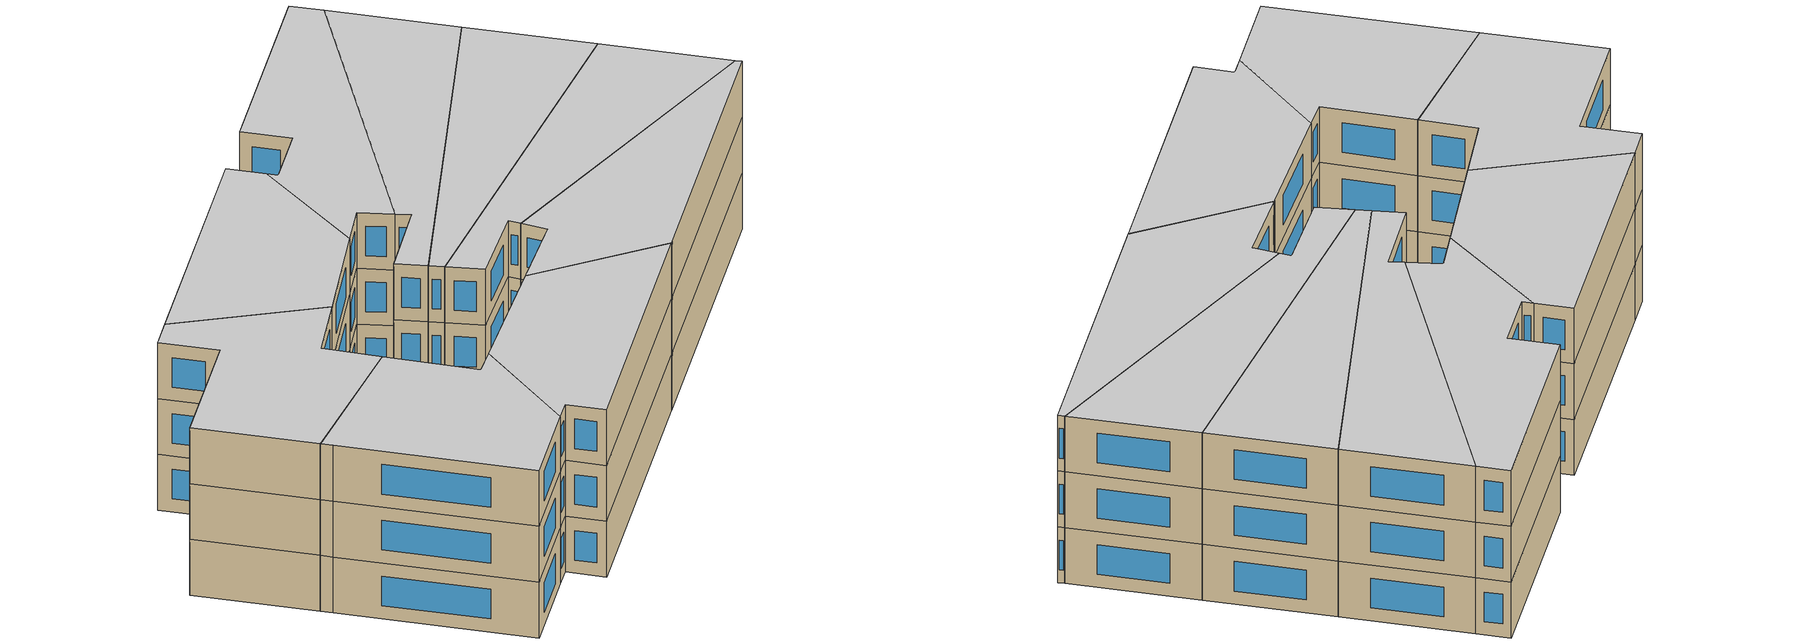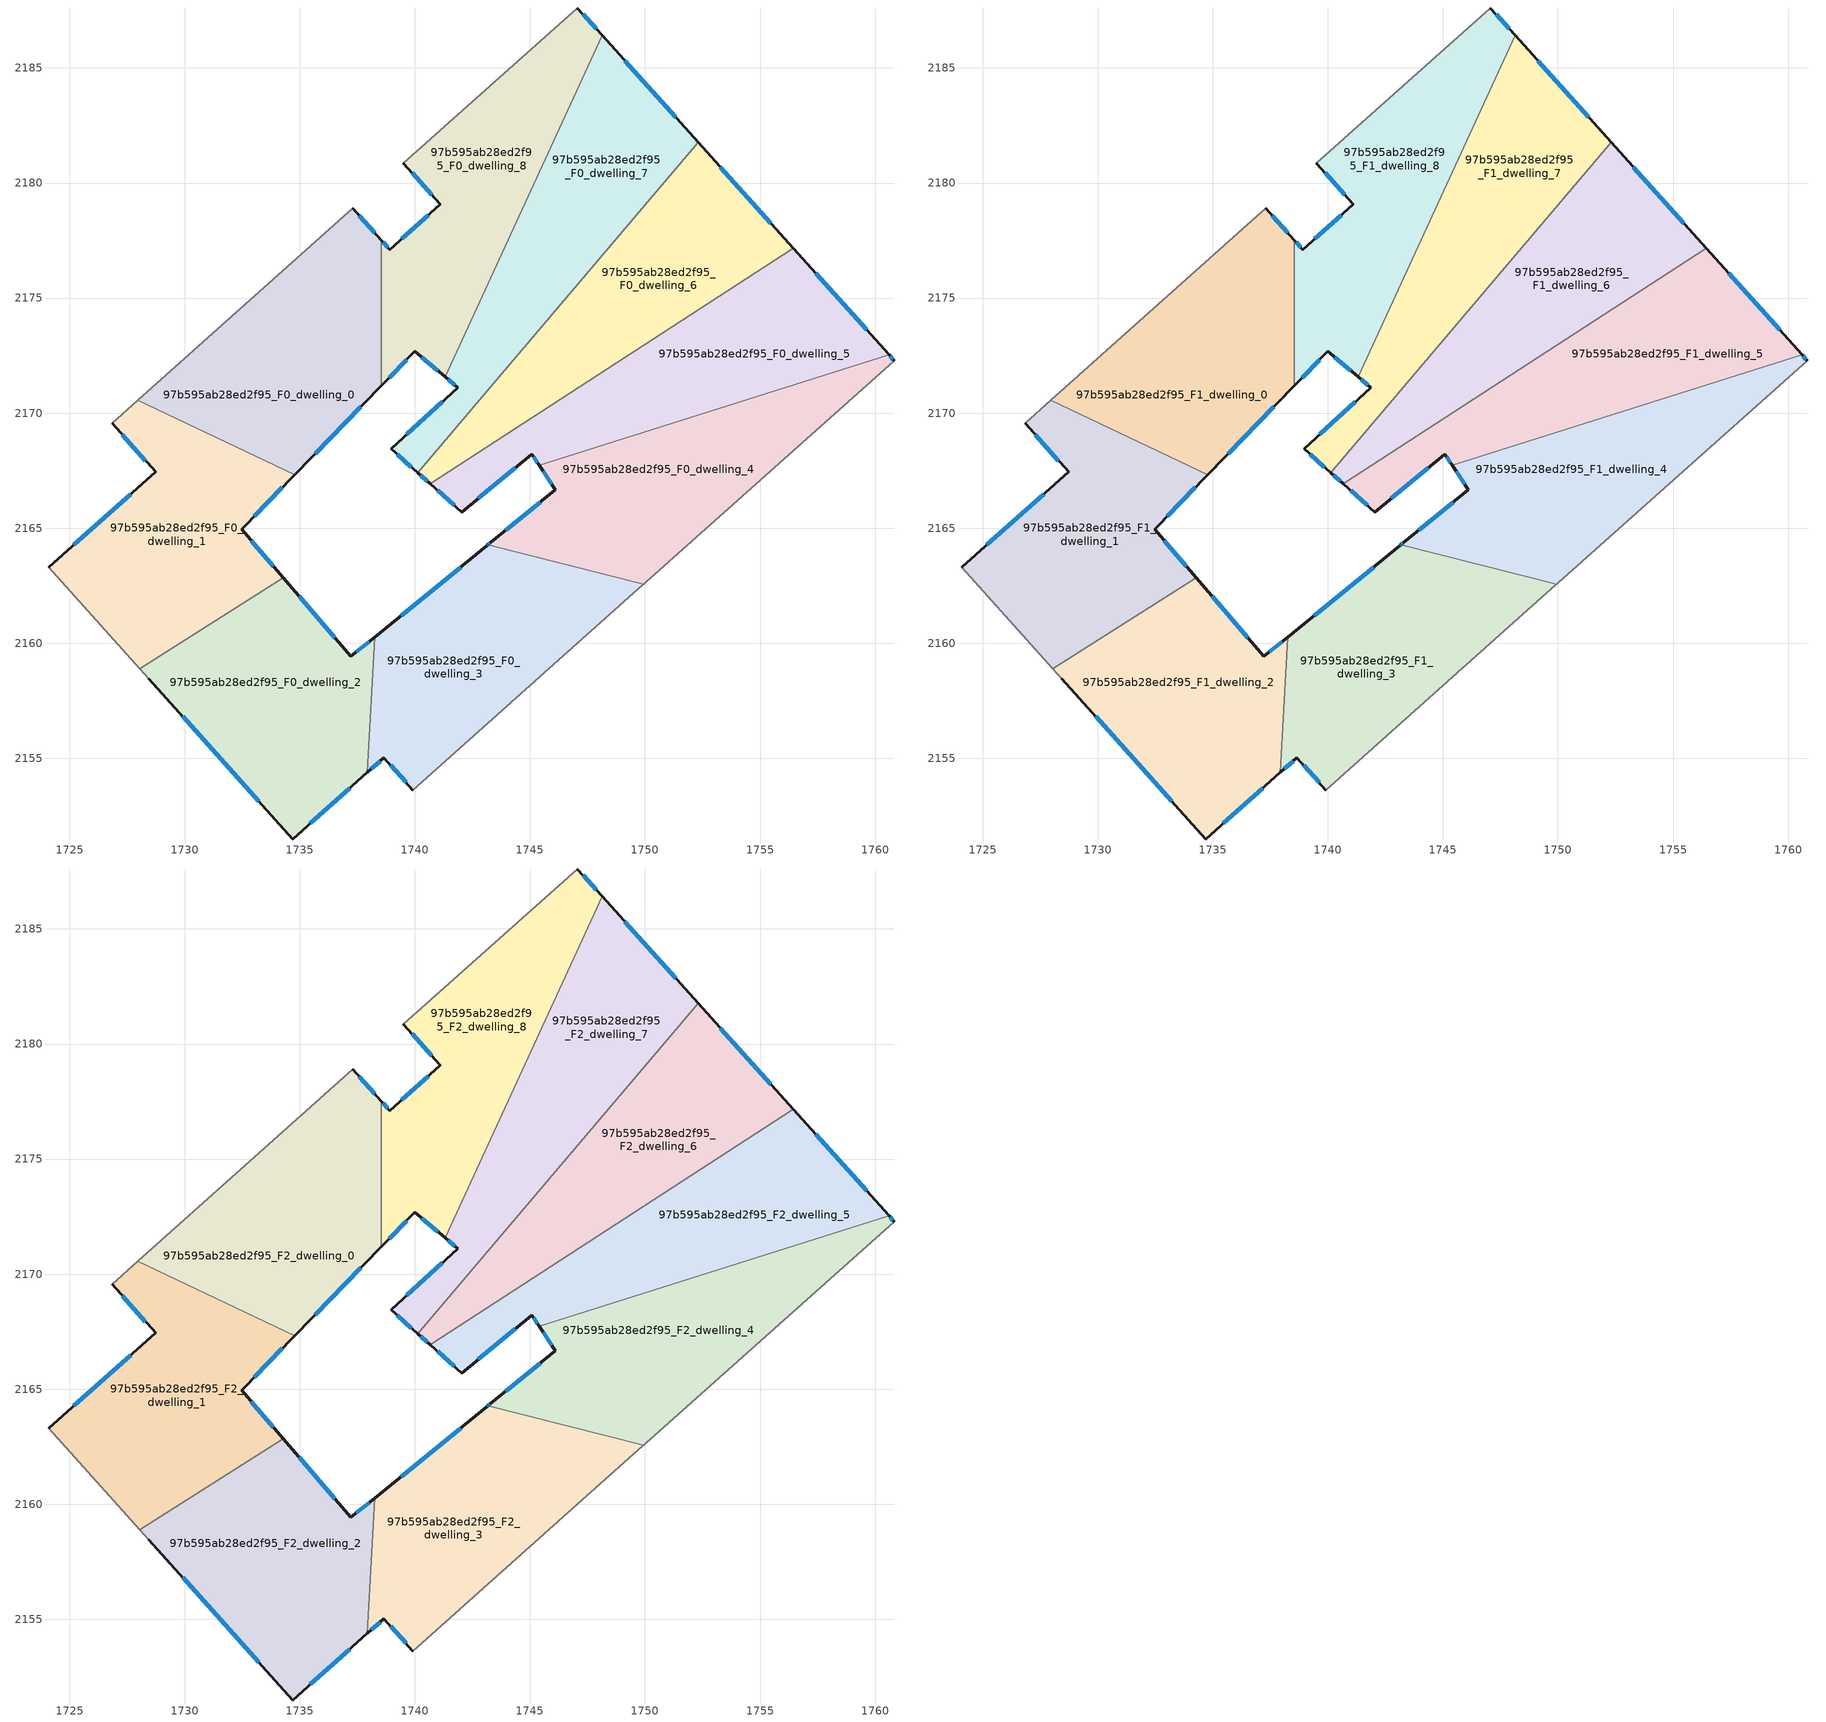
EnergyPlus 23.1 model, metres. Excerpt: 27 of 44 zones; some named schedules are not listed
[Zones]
97b595ab28ed2f95_F0_dwelling_0
 floor ground (EU_floor_Construction): 1737.3,2178.9 1738.54,2177.52 1738.54,2171.19 1734.79,2167.33 1727.97,2170.56 z0
 wall outside (EU_wall_Construction): 1734.79,2167.33 1738.54,2171.19 / 1738.54,2177.52 1737.3,2178.9 z0:3
 wall to 97b595ab28ed2f95_F0_dwelling_8 (EU_wall_Construction): 1738.54,2171.19 1738.54,2177.52 z0:3
 wall to 97b595ab28ed2f95_F0_dwelling_1 (EU_wall_Construction): 1727.97,2170.56 1734.79,2167.33 z0:3
 wall adiabatic (EU_wall_Construction): 1737.3,2178.9 1727.97,2170.56 z0:3
 window (EU_Window_Construction): 1735.67,2168.24 1737.66,2170.28 / 1738.25,2177.84 1737.59,2178.57 z0.7:2.3
97b595ab28ed2f95_F0_dwelling_1
 floor ground (EU_floor_Construction): 1734.79,2167.33 1732.47,2164.95 1734.28,2162.84 1728.05,2158.88 1724.09,2163.3 1728.74,2167.44 1726.84,2169.56 1727.97,2170.56 z0
 wall outside (EU_wall_Construction): 1726.84,2169.56 1728.74,2167.44 1724.09,2163.3 / 1734.28,2162.84 1732.47,2164.95 1734.79,2167.33 z0:3
 wall adiabatic (EU_wall_Construction): 1727.97,2170.56 1726.84,2169.56 / 1724.09,2163.3 1728.05,2158.88 z0:3
 wall to 97b595ab28ed2f95_F0_dwelling_2 (EU_wall_Construction): 1728.05,2158.88 1734.28,2162.84 z0:3
 window (EU_Window_Construction): 1727.29,2169.06 1728.29,2167.94 / 1733.01,2165.51 1734.24,2166.77 / 1733.85,2163.34 1732.89,2164.45 / 1727.65,2166.47 1725.18,2164.27 z0.7:2.3
97b595ab28ed2f95_F0_dwelling_2
 floor ground (EU_floor_Construction): 1738.26,2160.27 1737.94,2154.39 1734.7,2151.49 1728.43,2158.46 1728.05,2158.88 1734.28,2162.84 1737.22,2159.43 z0
 wall outside (EU_wall_Construction): 1738.26,2160.27 1737.22,2159.43 1734.28,2162.84 / 1728.43,2158.46 1734.7,2151.49 1737.94,2154.39 z0:3
 wall adiabatic (EU_wall_Construction): 1728.05,2158.88 1728.43,2158.46 z0:3
 wall to 97b595ab28ed2f95_F0_dwelling_3 (EU_wall_Construction): 1737.94,2154.39 1738.26,2160.27 z0:3
 window (EU_Window_Construction): 1736.53,2160.23 1734.97,2162.04 / 1738.01,2160.07 1737.46,2159.62 / 1735.46,2152.17 1737.18,2153.71 / 1729.9,2156.82 1733.22,2153.13 z0.7:2.3
97b595ab28ed2f95_F0_dwelling_3
 floor ground (EU_floor_Construction): 1749.95,2162.57 1749.9,2162.53 1739.92,2153.62 1738.66,2155.03 1737.94,2154.39 1738.26,2160.27 1743.13,2164.24 1743.18,2164.28 z0
 wall outside (EU_wall_Construction): 1737.94,2154.39 1738.66,2155.03 1739.92,2153.62 / 1743.18,2164.28 1743.13,2164.24 1738.26,2160.27 z0:3
 wall to 97b595ab28ed2f95_F0_dwelling_4 (EU_wall_Construction): 1749.95,2162.57 1743.18,2164.28 z0:3
 wall adiabatic (EU_wall_Construction): 1739.92,2153.62 1749.9,2162.53 1749.95,2162.57 z0:3
 window (EU_Window_Construction): 1738.95,2154.7 1739.62,2153.95 / 1738.11,2154.54 1738.49,2154.88 / 1741.99,2163.31 1739.4,2161.2 / 1743.17,2164.27 1743.14,2164.25 z0.7:2.3
97b595ab28ed2f95_F0_dwelling_4
 floor ground (EU_floor_Construction): 1760.6,2172.54 1760.83,2172.29 1750.04,2162.65 1749.95,2162.57 1743.18,2164.28 1743.28,2164.36 1746.11,2166.67 1745.41,2167.72 z0
 wall outside (EU_wall_Construction): 1745.41,2167.72 1746.11,2166.67 1743.28,2164.36 1743.18,2164.28 / 1760.83,2172.29 1760.6,2172.54 z0:3
 wall to 97b595ab28ed2f95_F0_dwelling_5 (EU_wall_Construction): 1760.6,2172.54 1745.41,2167.72 z0:3
 wall adiabatic (EU_wall_Construction): 1749.95,2162.57 1750.04,2162.65 1760.83,2172.29 z0:3
 window (EU_Window_Construction): 1745.44,2166.13 1743.94,2164.9 / 1745.57,2167.48 1745.94,2166.92 / 1760.78,2172.34 1760.66,2172.48 / 1743.25,2164.34 1743.2,2164.3 z0.7:2.3
97b595ab28ed2f95_F0_dwelling_5
 floor ground (EU_floor_Construction): 1756.44,2177.17 1760.6,2172.54 1745.41,2167.72 1745.08,2168.22 1742.03,2165.7 1740.66,2166.93 z0
 wall outside (EU_wall_Construction): 1760.6,2172.54 1756.44,2177.17 / 1740.66,2166.93 1742.03,2165.7 1745.08,2168.22 1745.41,2167.72 z0:3
 wall to 97b595ab28ed2f95_F0_dwelling_6 (EU_wall_Construction): 1756.44,2177.17 1740.66,2166.93 z0:3
 window (EU_Window_Construction): 1759.63,2173.62 1757.42,2176.08 / 1745.16,2168.1 1745.33,2167.84 / 1742.75,2166.29 1744.36,2167.63 / 1740.98,2166.64 1741.71,2165.99 z0.7:2.3
97b595ab28ed2f95_F0_dwelling_6
 floor ground (EU_floor_Construction): 1752.31,2181.77 1756.44,2177.17 1740.66,2166.93 1740.12,2167.42 z0
 wall outside (EU_wall_Construction): 1740.12,2167.42 1740.66,2166.93 / 1756.44,2177.17 1752.31,2181.77 z0:3
 wall to 97b595ab28ed2f95_F0_dwelling_7 (EU_wall_Construction): 1752.31,2181.77 1740.12,2167.42 z0:3
 window (EU_Window_Construction): 1740.25,2167.3 1740.54,2167.04 / 1755.47,2178.25 1753.28,2180.69 z0.7:2.3
97b595ab28ed2f95_F0_dwelling_7
 floor ground (EU_floor_Construction): 1748.14,2186.41 1752.31,2181.77 1740.12,2167.42 1738.97,2168.45 1741.86,2171.11 1741.31,2171.57 z0
 wall outside (EU_wall_Construction): 1741.31,2171.57 1741.86,2171.11 1738.97,2168.45 1740.12,2167.42 / 1752.31,2181.77 1748.14,2186.41 z0:3
 wall to 97b595ab28ed2f95_F0_dwelling_8 (EU_wall_Construction): 1748.14,2186.41 1741.31,2171.57 z0:3
 window (EU_Window_Construction): 1741.44,2171.47 1741.73,2171.22 / 1751.33,2182.86 1749.12,2185.32 / 1739.24,2168.2 1739.85,2167.66 / 1741.19,2170.48 1739.65,2169.07 z0.7:2.3
97b595ab28ed2f95_F0_dwelling_8
 floor ground (EU_floor_Construction): 1747.07,2187.61 1748.14,2186.41 1741.31,2171.57 1739.99,2172.68 1738.54,2171.19 1738.54,2177.52 1738.91,2177.11 1741.11,2179.07 1739.5,2180.87 z0
 wall outside (EU_wall_Construction): 1739.5,2180.87 1741.11,2179.07 1738.91,2177.11 1738.54,2177.52 / 1748.14,2186.41 1747.07,2187.61 / 1738.54,2171.19 1739.99,2172.68 1741.31,2171.57 z0:3
 wall adiabatic (EU_wall_Construction): 1747.07,2187.61 1739.5,2180.87 z0:3
 window (EU_Window_Construction): 1739.88,2180.44 1740.73,2179.49 / 1747.89,2186.69 1747.32,2187.33 / 1740.3,2172.42 1741,2171.83 / 1738.88,2171.54 1739.65,2172.33 / 1738.82,2177.21 1738.63,2177.42 / 1740.59,2178.61 1739.43,2177.57 z0.7:2.3
97b595ab28ed2f95_F1_dwelling_0
 floor to 97b595ab28ed2f95_F0_dwelling_0 (EU_floor_Construction): 1737.3,2178.9 1738.54,2177.52 1738.54,2171.19 1734.79,2167.33 1727.97,2170.56 z3
 wall outside (EU_wall_Construction): 1734.79,2167.33 1738.54,2171.19 / 1738.54,2177.52 1737.3,2178.9 z3:6
 wall to 97b595ab28ed2f95_F1_dwelling_8 (EU_wall_Construction): 1738.54,2171.19 1738.54,2177.52 z3:6
 wall to 97b595ab28ed2f95_F1_dwelling_1 (EU_wall_Construction): 1727.97,2170.56 1734.79,2167.33 z3:6
 wall adiabatic (EU_wall_Construction): 1737.3,2178.9 1727.97,2170.56 z3:6
 window (EU_Window_Construction): 1735.67,2168.24 1737.66,2170.28 / 1738.25,2177.84 1737.59,2178.57 z3.7:5.3
97b595ab28ed2f95_F1_dwelling_1
 floor to 97b595ab28ed2f95_F0_dwelling_1 (EU_floor_Construction): 1734.79,2167.33 1732.47,2164.95 1734.28,2162.84 1728.05,2158.88 1724.09,2163.3 1728.74,2167.44 1726.84,2169.56 1727.97,2170.56 z3
 wall outside (EU_wall_Construction): 1726.84,2169.56 1728.74,2167.44 1724.09,2163.3 / 1734.28,2162.84 1732.47,2164.95 1734.79,2167.33 z3:6
 wall adiabatic (EU_wall_Construction): 1727.97,2170.56 1726.84,2169.56 / 1724.09,2163.3 1728.05,2158.88 z3:6
 wall to 97b595ab28ed2f95_F1_dwelling_2 (EU_wall_Construction): 1728.05,2158.88 1734.28,2162.84 z3:6
 window (EU_Window_Construction): 1727.29,2169.06 1728.29,2167.94 / 1733.01,2165.51 1734.24,2166.77 / 1733.85,2163.34 1732.89,2164.45 / 1727.65,2166.47 1725.18,2164.27 z3.7:5.3
97b595ab28ed2f95_F1_dwelling_2
 floor to 97b595ab28ed2f95_F0_dwelling_2 (EU_floor_Construction): 1738.26,2160.27 1737.94,2154.39 1734.7,2151.49 1728.43,2158.46 1728.05,2158.88 1734.28,2162.84 1737.22,2159.43 z3
 wall outside (EU_wall_Construction): 1738.26,2160.27 1737.22,2159.43 1734.28,2162.84 / 1728.43,2158.46 1734.7,2151.49 1737.94,2154.39 z3:6
 wall adiabatic (EU_wall_Construction): 1728.05,2158.88 1728.43,2158.46 z3:6
 wall to 97b595ab28ed2f95_F1_dwelling_3 (EU_wall_Construction): 1737.94,2154.39 1738.26,2160.27 z3:6
 window (EU_Window_Construction): 1736.53,2160.23 1734.97,2162.04 / 1738.01,2160.07 1737.46,2159.62 / 1735.46,2152.17 1737.18,2153.71 / 1729.9,2156.82 1733.22,2153.13 z3.7:5.3
97b595ab28ed2f95_F1_dwelling_3
 floor to 97b595ab28ed2f95_F0_dwelling_3 (EU_floor_Construction): 1749.95,2162.57 1749.9,2162.53 1739.92,2153.62 1738.66,2155.03 1737.94,2154.39 1738.26,2160.27 1743.13,2164.24 1743.18,2164.28 z3
 wall outside (EU_wall_Construction): 1737.94,2154.39 1738.66,2155.03 1739.92,2153.62 / 1743.18,2164.28 1743.13,2164.24 1738.26,2160.27 z3:6
 wall to 97b595ab28ed2f95_F1_dwelling_4 (EU_wall_Construction): 1749.95,2162.57 1743.18,2164.28 z3:6
 wall adiabatic (EU_wall_Construction): 1739.92,2153.62 1749.9,2162.53 1749.95,2162.57 z3:6
 window (EU_Window_Construction): 1738.95,2154.7 1739.62,2153.95 / 1738.11,2154.54 1738.49,2154.88 / 1741.99,2163.31 1739.4,2161.2 / 1743.17,2164.27 1743.14,2164.25 z3.7:5.3
97b595ab28ed2f95_F1_dwelling_4
 floor to 97b595ab28ed2f95_F0_dwelling_4 (EU_floor_Construction): 1760.6,2172.54 1760.83,2172.29 1750.04,2162.65 1749.95,2162.57 1743.18,2164.28 1743.28,2164.36 1746.11,2166.67 1745.41,2167.72 z3
 wall outside (EU_wall_Construction): 1745.41,2167.72 1746.11,2166.67 1743.28,2164.36 1743.18,2164.28 / 1760.83,2172.29 1760.6,2172.54 z3:6
 wall to 97b595ab28ed2f95_F1_dwelling_5 (EU_wall_Construction): 1760.6,2172.54 1745.41,2167.72 z3:6
 wall adiabatic (EU_wall_Construction): 1749.95,2162.57 1750.04,2162.65 1760.83,2172.29 z3:6
 window (EU_Window_Construction): 1745.44,2166.13 1743.94,2164.9 / 1745.57,2167.48 1745.94,2166.92 / 1760.78,2172.34 1760.66,2172.48 / 1743.25,2164.34 1743.2,2164.3 z3.7:5.3
97b595ab28ed2f95_F1_dwelling_5
 floor to 97b595ab28ed2f95_F0_dwelling_5 (EU_floor_Construction): 1756.44,2177.17 1760.6,2172.54 1745.41,2167.72 1745.08,2168.22 1742.03,2165.7 1740.66,2166.93 z3
 wall outside (EU_wall_Construction): 1760.6,2172.54 1756.44,2177.17 / 1740.66,2166.93 1742.03,2165.7 1745.08,2168.22 1745.41,2167.72 z3:6
 wall to 97b595ab28ed2f95_F1_dwelling_6 (EU_wall_Construction): 1756.44,2177.17 1740.66,2166.93 z3:6
 window (EU_Window_Construction): 1759.63,2173.62 1757.42,2176.08 / 1745.16,2168.1 1745.33,2167.84 / 1742.75,2166.29 1744.36,2167.63 / 1740.98,2166.64 1741.71,2165.99 z3.7:5.3
97b595ab28ed2f95_F1_dwelling_6
 floor to 97b595ab28ed2f95_F0_dwelling_6 (EU_floor_Construction): 1752.31,2181.77 1756.44,2177.17 1740.66,2166.93 1740.12,2167.42 z3
 wall outside (EU_wall_Construction): 1740.12,2167.42 1740.66,2166.93 / 1756.44,2177.17 1752.31,2181.77 z3:6
 wall to 97b595ab28ed2f95_F1_dwelling_7 (EU_wall_Construction): 1752.31,2181.77 1740.12,2167.42 z3:6
 window (EU_Window_Construction): 1740.25,2167.3 1740.54,2167.04 / 1755.47,2178.25 1753.28,2180.69 z3.7:5.3
97b595ab28ed2f95_F1_dwelling_7
 floor to 97b595ab28ed2f95_F0_dwelling_7 (EU_floor_Construction): 1748.14,2186.41 1752.31,2181.77 1740.12,2167.42 1738.97,2168.45 1741.86,2171.11 1741.31,2171.57 z3
 wall outside (EU_wall_Construction): 1741.31,2171.57 1741.86,2171.11 1738.97,2168.45 1740.12,2167.42 / 1752.31,2181.77 1748.14,2186.41 z3:6
 wall to 97b595ab28ed2f95_F1_dwelling_8 (EU_wall_Construction): 1748.14,2186.41 1741.31,2171.57 z3:6
 window (EU_Window_Construction): 1741.44,2171.47 1741.73,2171.22 / 1751.33,2182.86 1749.12,2185.32 / 1739.24,2168.2 1739.85,2167.66 / 1741.19,2170.48 1739.65,2169.07 z3.7:5.3
97b595ab28ed2f95_F1_dwelling_8
 floor to 97b595ab28ed2f95_F0_dwelling_8 (EU_floor_Construction): 1747.07,2187.61 1748.14,2186.41 1741.31,2171.57 1739.99,2172.68 1738.54,2171.19 1738.54,2177.52 1738.91,2177.11 1741.11,2179.07 1739.5,2180.87 z3
 wall outside (EU_wall_Construction): 1739.5,2180.87 1741.11,2179.07 1738.91,2177.11 1738.54,2177.52 / 1748.14,2186.41 1747.07,2187.61 / 1738.54,2171.19 1739.99,2172.68 1741.31,2171.57 z3:6
 wall adiabatic (EU_wall_Construction): 1747.07,2187.61 1739.5,2180.87 z3:6
 window (EU_Window_Construction): 1739.88,2180.44 1740.73,2179.49 / 1747.89,2186.69 1747.32,2187.33 / 1740.3,2172.42 1741,2171.83 / 1738.88,2171.54 1739.65,2172.33 / 1738.82,2177.21 1738.63,2177.42 / 1740.59,2178.61 1739.43,2177.57 z3.7:5.3
97b595ab28ed2f95_F2_dwelling_0
 floor to 97b595ab28ed2f95_F1_dwelling_0 (EU_floor_Construction): 1737.3,2178.9 1738.54,2177.52 1738.54,2171.19 1734.79,2167.33 1727.97,2170.56 z6
 wall outside (EU_wall_Construction): 1734.79,2167.33 1738.54,2171.19 / 1738.54,2177.52 1737.3,2178.9 z6:9
 wall to 97b595ab28ed2f95_F2_dwelling_8 (EU_wall_Construction): 1738.54,2171.19 1738.54,2177.52 z6:9
 wall to 97b595ab28ed2f95_F2_dwelling_1 (EU_wall_Construction): 1727.97,2170.56 1734.79,2167.33 z6:9
 wall adiabatic (EU_wall_Construction): 1737.3,2178.9 1727.97,2170.56 z6:9
 window (EU_Window_Construction): 1735.67,2168.24 1737.66,2170.28 / 1738.25,2177.84 1737.59,2178.57 z6.7:8.3
 ceiling to 97b595ab28ed2f95_F3_dwelling_0 (EU_floor_Construction): 1734.79,2167.33 1738.54,2171.19 1738.54,2177.52 1737.3,2178.9 1727.97,2170.56 z9
97b595ab28ed2f95_F2_dwelling_1
 floor to 97b595ab28ed2f95_F1_dwelling_1 (EU_floor_Construction): 1734.79,2167.33 1732.47,2164.95 1734.28,2162.84 1728.05,2158.88 1724.09,2163.3 1728.74,2167.44 1726.84,2169.56 1727.97,2170.56 z6
 wall outside (EU_wall_Construction): 1726.84,2169.56 1728.74,2167.44 1724.09,2163.3 / 1734.28,2162.84 1732.47,2164.95 1734.79,2167.33 z6:9
 wall adiabatic (EU_wall_Construction): 1727.97,2170.56 1726.84,2169.56 / 1724.09,2163.3 1728.05,2158.88 z6:9
 wall to 97b595ab28ed2f95_F2_dwelling_2 (EU_wall_Construction): 1728.05,2158.88 1734.28,2162.84 z6:9
 window (EU_Window_Construction): 1727.29,2169.06 1728.29,2167.94 / 1733.01,2165.51 1734.24,2166.77 / 1733.85,2163.34 1732.89,2164.45 / 1727.65,2166.47 1725.18,2164.27 z6.7:8.3
 ceiling to 97b595ab28ed2f95_F3_dwelling_1 (EU_floor_Construction): 1734.28,2162.84 1732.47,2164.95 1734.79,2167.33 1727.97,2170.56 1726.84,2169.56 1728.74,2167.44 1724.09,2163.3 1728.05,2158.88 z9
97b595ab28ed2f95_F2_dwelling_2
 floor to 97b595ab28ed2f95_F1_dwelling_2 (EU_floor_Construction): 1738.26,2160.27 1737.94,2154.39 1734.7,2151.49 1728.43,2158.46 1728.05,2158.88 1734.28,2162.84 1737.22,2159.43 z6
 wall outside (EU_wall_Construction): 1738.26,2160.27 1737.22,2159.43 1734.28,2162.84 / 1728.43,2158.46 1734.7,2151.49 1737.94,2154.39 z6:9
 wall adiabatic (EU_wall_Construction): 1728.05,2158.88 1728.43,2158.46 z6:9
 wall to 97b595ab28ed2f95_F2_dwelling_3 (EU_wall_Construction): 1737.94,2154.39 1738.26,2160.27 z6:9
 window (EU_Window_Construction): 1736.53,2160.23 1734.97,2162.04 / 1738.01,2160.07 1737.46,2159.62 / 1735.46,2152.17 1737.18,2153.71 / 1729.9,2156.82 1733.22,2153.13 z6.7:8.3
 ceiling to 97b595ab28ed2f95_F3_dwelling_2 (EU_floor_Construction): 1737.94,2154.39 1738.26,2160.27 1737.22,2159.43 1734.28,2162.84 1728.05,2158.88 1728.43,2158.46 1734.7,2151.49 z9
97b595ab28ed2f95_F2_dwelling_3
 floor to 97b595ab28ed2f95_F1_dwelling_3 (EU_floor_Construction): 1749.95,2162.57 1749.9,2162.53 1739.92,2153.62 1738.66,2155.03 1737.94,2154.39 1738.26,2160.27 1743.13,2164.24 1743.18,2164.28 z6
 wall outside (EU_wall_Construction): 1737.94,2154.39 1738.66,2155.03 1739.92,2153.62 / 1743.18,2164.28 1743.13,2164.24 1738.26,2160.27 z6:9
 wall to 97b595ab28ed2f95_F2_dwelling_4 (EU_wall_Construction): 1749.95,2162.57 1743.18,2164.28 z6:9
 wall adiabatic (EU_wall_Construction): 1739.92,2153.62 1749.9,2162.53 1749.95,2162.57 z6:9
 window (EU_Window_Construction): 1738.95,2154.7 1739.62,2153.95 / 1738.11,2154.54 1738.49,2154.88 / 1741.99,2163.31 1739.4,2161.2 / 1743.17,2164.27 1743.14,2164.25 z6.7:8.3
 ceiling to 97b595ab28ed2f95_F3_dwelling_3 (EU_floor_Construction): 1749.9,2162.53 1749.95,2162.57 1743.18,2164.28 1743.13,2164.24 1738.26,2160.27 1737.94,2154.39 1738.66,2155.03 1739.92,2153.62 z9
97b595ab28ed2f95_F2_dwelling_4
 floor to 97b595ab28ed2f95_F1_dwelling_4 (EU_floor_Construction): 1760.6,2172.54 1760.83,2172.29 1750.04,2162.65 1749.95,2162.57 1743.18,2164.28 1743.28,2164.36 1746.11,2166.67 1745.41,2167.72 z6
 wall outside (EU_wall_Construction): 1745.41,2167.72 1746.11,2166.67 1743.28,2164.36 1743.18,2164.28 / 1760.83,2172.29 1760.6,2172.54 z6:9
 wall to 97b595ab28ed2f95_F2_dwelling_5 (EU_wall_Construction): 1760.6,2172.54 1745.41,2167.72 z6:9
 wall adiabatic (EU_wall_Construction): 1749.95,2162.57 1750.04,2162.65 1760.83,2172.29 z6:9
 window (EU_Window_Construction): 1745.44,2166.13 1743.94,2164.9 / 1745.57,2167.48 1745.94,2166.92 / 1760.78,2172.34 1760.66,2172.48 / 1743.25,2164.34 1743.2,2164.3 z6.7:8.3
 ceiling to 97b595ab28ed2f95_F3_dwelling_4 (EU_floor_Construction): 1760.83,2172.29 1760.6,2172.54 1745.41,2167.72 1746.11,2166.67 1743.28,2164.36 1743.18,2164.28 1749.95,2162.57 1750.04,2162.65 z9
97b595ab28ed2f95_F2_dwelling_5
 floor to 97b595ab28ed2f95_F1_dwelling_5 (EU_floor_Construction): 1756.44,2177.17 1760.6,2172.54 1745.41,2167.72 1745.08,2168.22 1742.03,2165.7 1740.66,2166.93 z6
 wall outside (EU_wall_Construction): 1760.6,2172.54 1756.44,2177.17 / 1740.66,2166.93 1742.03,2165.7 1745.08,2168.22 1745.41,2167.72 z6:9
 wall to 97b595ab28ed2f95_F2_dwelling_6 (EU_wall_Construction): 1756.44,2177.17 1740.66,2166.93 z6:9
 window (EU_Window_Construction): 1759.63,2173.62 1757.42,2176.08 / 1745.16,2168.1 1745.33,2167.84 / 1742.75,2166.29 1744.36,2167.63 / 1740.98,2166.64 1741.71,2165.99 z6.7:8.3
 ceiling to 97b595ab28ed2f95_F3_dwelling_5 (EU_floor_Construction): 1760.6,2172.54 1756.44,2177.17 1740.66,2166.93 1742.03,2165.7 1745.08,2168.22 1745.41,2167.72 z9
97b595ab28ed2f95_F2_dwelling_6
 floor to 97b595ab28ed2f95_F1_dwelling_6 (EU_floor_Construction): 1752.31,2181.77 1756.44,2177.17 1740.66,2166.93 1740.12,2167.42 z6
 wall outside (EU_wall_Construction): 1740.12,2167.42 1740.66,2166.93 / 1756.44,2177.17 1752.31,2181.77 z6:9
 wall to 97b595ab28ed2f95_F2_dwelling_7 (EU_wall_Construction): 1752.31,2181.77 1740.12,2167.42 z6:9
 window (EU_Window_Construction): 1740.25,2167.3 1740.54,2167.04 / 1755.47,2178.25 1753.28,2180.69 z6.7:8.3
 ceiling to 97b595ab28ed2f95_F3_dwelling_6 (EU_floor_Construction): 1756.44,2177.17 1752.31,2181.77 1740.12,2167.42 1740.66,2166.93 z9
97b595ab28ed2f95_F2_dwelling_7
 floor to 97b595ab28ed2f95_F1_dwelling_7 (EU_floor_Construction): 1748.14,2186.41 1752.31,2181.77 1740.12,2167.42 1738.97,2168.45 1741.86,2171.11 1741.31,2171.57 z6
 wall outside (EU_wall_Construction): 1741.31,2171.57 1741.86,2171.11 1738.97,2168.45 1740.12,2167.42 / 1752.31,2181.77 1748.14,2186.41 z6:9
 wall to 97b595ab28ed2f95_F2_dwelling_8 (EU_wall_Construction): 1748.14,2186.41 1741.31,2171.57 z6:9
 window (EU_Window_Construction): 1741.44,2171.47 1741.73,2171.22 / 1751.33,2182.86 1749.12,2185.32 / 1739.24,2168.2 1739.85,2167.66 / 1741.19,2170.48 1739.65,2169.07 z6.7:8.3
 ceiling to 97b595ab28ed2f95_F3_dwelling_7 (EU_floor_Construction): 1741.86,2171.11 1738.97,2168.45 1740.12,2167.42 1752.31,2181.77 1748.14,2186.41 1741.31,2171.57 z9
97b595ab28ed2f95_F2_dwelling_8
 floor to 97b595ab28ed2f95_F1_dwelling_8 (EU_floor_Construction): 1747.07,2187.61 1748.14,2186.41 1741.31,2171.57 1739.99,2172.68 1738.54,2171.19 1738.54,2177.52 1738.91,2177.11 1741.11,2179.07 1739.5,2180.87 z6
 wall outside (EU_wall_Construction): 1739.5,2180.87 1741.11,2179.07 1738.91,2177.11 1738.54,2177.52 / 1748.14,2186.41 1747.07,2187.61 / 1738.54,2171.19 1739.99,2172.68 1741.31,2171.57 z6:9
 wall adiabatic (EU_wall_Construction): 1747.07,2187.61 1739.5,2180.87 z6:9
 window (EU_Window_Construction): 1739.88,2180.44 1740.73,2179.49 / 1747.89,2186.69 1747.32,2187.33 / 1740.3,2172.42 1741,2171.83 / 1738.88,2171.54 1739.65,2172.33 / 1738.82,2177.21 1738.63,2177.42 / 1740.59,2178.61 1739.43,2177.57 z6.7:8.3
 ceiling to 97b595ab28ed2f95_F3_dwelling_8 (EU_floor_Construction): 1741.31,2171.57 1748.14,2186.41 1747.07,2187.61 1739.5,2180.87 1741.11,2179.07 1738.91,2177.11 1738.54,2177.52 1738.54,2171.19 1739.99,2172.68 z9
[Building]
EU S2 Campaign: North Axis=0; Terrain=City; Solar Distribution=FullExterior
[Site:Location]
Budapest.Ferenc.Liszt.Intl.AP: Latitude=47.437; Longitude=19.256; Time Zone=1; Elevation=185
[SizingPeriod:WeatherFileDays]
AnnualSizingPeriod: Begin Month=1; Begin Day of Month=1; End Month=12; End Day of Month=31; Day of Week for Start Day=Monday; Use Weather File Daylight Saving Period=No; Use Weather File Rain and Snow Indicators=No
[MATERIAL]
EU_InternalMass_Material: Roughness=MediumRough; Thickness=0.1; Conductivity=1; Density=1800; Specific Heat=900; Thermal Absorptance=0.9; Solar Absorptance=0.7; Visible Absorptance=0.7
[MATERIAL:NOMASS] Roughness=MediumRough; Thermal Absorptance=0.9; Solar Absorptance=0.7; Visible Absorptance=0.7
Name | Thermal Resistance
EU_wall_NoMass | 0.832559
EU_floor_NoMass | 0.872794
[WINDOWMATERIAL:SIMPLEGLAZINGSYSTEM]
EU_Window_SimpleGlazing: UFactor=2.79869; Solar Heat Gain Coefficient=0.75; Visible Transmittance=0.75
[CONSTRUCTION]
EU_wall_Construction: EU_wall_NoMass
EU_floor_Construction: EU_floor_NoMass
EU_Window_Construction: EU_Window_SimpleGlazing
EU_InternalMass_Construction: EU_InternalMass_Material
[ZONE] Type=1; Multiplier=1; Ceiling Height=autocalculate; Floor Area=autocalculate; Part of Total Floor Area=Yes
Name | Volume
97b595ab28ed2f95_F0_dwelling_0; 97b595ab28ed2f95_F1_dwelling_0; 97b595ab28ed2f95_F2_dwelling_0; 97b595ab28ed2f95_F0_dwelling_1; 97b595ab28ed2f95_F1_dwelling_1; 97b595ab28ed2f95_F2_dwelling_1 | 192.844
97b595ab28ed2f95_F0_dwelling_2; 97b595ab28ed2f95_F1_dwelling_2; 97b595ab28ed2f95_F2_dwelling_2 | 192.818
97b595ab28ed2f95_F0_dwelling_3; 97b595ab28ed2f95_F1_dwelling_3; 97b595ab28ed2f95_F2_dwelling_3 | 190.754
97b595ab28ed2f95_F0_dwelling_4; 97b595ab28ed2f95_F1_dwelling_4; 97b595ab28ed2f95_F2_dwelling_4 | 191.085
97b595ab28ed2f95_F0_dwelling_5; 97b595ab28ed2f95_F1_dwelling_5; 97b595ab28ed2f95_F2_dwelling_5 | 196.668
97b595ab28ed2f95_F0_dwelling_6; 97b595ab28ed2f95_F1_dwelling_6; 97b595ab28ed2f95_F2_dwelling_6 | 192.828
97b595ab28ed2f95_F0_dwelling_7; 97b595ab28ed2f95_F1_dwelling_7; 97b595ab28ed2f95_F2_dwelling_7 | 195.568
97b595ab28ed2f95_F0_dwelling_8; 97b595ab28ed2f95_F1_dwelling_8; 97b595ab28ed2f95_F2_dwelling_8 | 190.12
[INTERNALMASS] Construction=EU_InternalMass_Construction
Name | Zone or ZoneList | Surface Area
97b595ab28ed2f95_F0_dwelling_0_EU_InternalMass | 97b595ab28ed2f95_F0_dwelling_0 | 64.2814
97b595ab28ed2f95_F0_dwelling_1_EU_InternalMass | 97b595ab28ed2f95_F0_dwelling_1 | 64.2814
97b595ab28ed2f95_F0_dwelling_2_EU_InternalMass | 97b595ab28ed2f95_F0_dwelling_2 | 64.2725
97b595ab28ed2f95_F0_dwelling_3_EU_InternalMass | 97b595ab28ed2f95_F0_dwelling_3 | 63.5829
97b595ab28ed2f95_F0_dwelling_4_EU_InternalMass | 97b595ab28ed2f95_F0_dwelling_4 | 63.6987
97b595ab28ed2f95_F0_dwelling_5_EU_InternalMass | 97b595ab28ed2f95_F0_dwelling_5 | 65.5565
97b595ab28ed2f95_F0_dwelling_6_EU_InternalMass | 97b595ab28ed2f95_F0_dwelling_6 | 64.276
97b595ab28ed2f95_F0_dwelling_7_EU_InternalMass | 97b595ab28ed2f95_F0_dwelling_7 | 65.1886
97b595ab28ed2f95_F0_dwelling_8_EU_InternalMass | 97b595ab28ed2f95_F0_dwelling_8 | 63.3731
97b595ab28ed2f95_F1_dwelling_0_EU_InternalMass | 97b595ab28ed2f95_F1_dwelling_0 | 64.2814
97b595ab28ed2f95_F1_dwelling_1_EU_InternalMass | 97b595ab28ed2f95_F1_dwelling_1 | 64.2814
97b595ab28ed2f95_F1_dwelling_2_EU_InternalMass | 97b595ab28ed2f95_F1_dwelling_2 | 64.2725
97b595ab28ed2f95_F1_dwelling_3_EU_InternalMass | 97b595ab28ed2f95_F1_dwelling_3 | 63.5829
97b595ab28ed2f95_F1_dwelling_4_EU_InternalMass | 97b595ab28ed2f95_F1_dwelling_4 | 63.6987
97b595ab28ed2f95_F1_dwelling_5_EU_InternalMass | 97b595ab28ed2f95_F1_dwelling_5 | 65.5565
97b595ab28ed2f95_F1_dwelling_6_EU_InternalMass | 97b595ab28ed2f95_F1_dwelling_6 | 64.276
97b595ab28ed2f95_F1_dwelling_7_EU_InternalMass | 97b595ab28ed2f95_F1_dwelling_7 | 65.1886
97b595ab28ed2f95_F1_dwelling_8_EU_InternalMass | 97b595ab28ed2f95_F1_dwelling_8 | 63.3731
97b595ab28ed2f95_F2_dwelling_0_EU_InternalMass | 97b595ab28ed2f95_F2_dwelling_0 | 64.2814
97b595ab28ed2f95_F2_dwelling_1_EU_InternalMass | 97b595ab28ed2f95_F2_dwelling_1 | 64.2814
97b595ab28ed2f95_F2_dwelling_2_EU_InternalMass | 97b595ab28ed2f95_F2_dwelling_2 | 64.2725
97b595ab28ed2f95_F2_dwelling_3_EU_InternalMass | 97b595ab28ed2f95_F2_dwelling_3 | 63.5829
97b595ab28ed2f95_F2_dwelling_4_EU_InternalMass | 97b595ab28ed2f95_F2_dwelling_4 | 63.6987
97b595ab28ed2f95_F2_dwelling_5_EU_InternalMass | 97b595ab28ed2f95_F2_dwelling_5 | 65.5565
97b595ab28ed2f95_F2_dwelling_6_EU_InternalMass | 97b595ab28ed2f95_F2_dwelling_6 | 64.276
97b595ab28ed2f95_F2_dwelling_7_EU_InternalMass | 97b595ab28ed2f95_F2_dwelling_7 | 65.1886
97b595ab28ed2f95_F2_dwelling_8_EU_InternalMass | 97b595ab28ed2f95_F2_dwelling_8 | 63.3731
[OTHEREQUIPMENT] Fuel Type=Electricity; Design Level Calculation Method=Watts/Area; Power per Zone Floor Area=1; Fraction Latent=0; Fraction Radiant=0; Fraction Lost=0; Carbon Dioxide Generation Rate=0; EndUse Subcategory=EU_Step8_InternalGains
Name | Zone or ZoneList or Space or SpaceList | Schedule
EU_Step8_InternalGain_97b595ab28ed2f95_F0_dwelling_0_f000 | 97b595ab28ed2f95_F0_dwelling_0 | EU_Step8_GainSchedule_97b595ab28ed2f95_F0_dwelling_0_f000
EU_Step8_InternalGain_97b595ab28ed2f95_F0_dwelling_1_f000 | 97b595ab28ed2f95_F0_dwelling_1 | EU_Step8_GainSchedule_97b595ab28ed2f95_F0_dwelling_1_f000
EU_Step8_InternalGain_97b595ab28ed2f95_F0_dwelling_2_f000 | 97b595ab28ed2f95_F0_dwelling_2 | EU_Step8_GainSchedule_97b595ab28ed2f95_F0_dwelling_2_f000
EU_Step8_InternalGain_97b595ab28ed2f95_F0_dwelling_3_f000 | 97b595ab28ed2f95_F0_dwelling_3 | EU_Step8_GainSchedule_97b595ab28ed2f95_F0_dwelling_3_f000
EU_Step8_InternalGain_97b595ab28ed2f95_F0_dwelling_4_f000 | 97b595ab28ed2f95_F0_dwelling_4 | EU_Step8_GainSchedule_97b595ab28ed2f95_F0_dwelling_4_f000
EU_Step8_InternalGain_97b595ab28ed2f95_F0_dwelling_5_f000 | 97b595ab28ed2f95_F0_dwelling_5 | EU_Step8_GainSchedule_97b595ab28ed2f95_F0_dwelling_5_f000
EU_Step8_InternalGain_97b595ab28ed2f95_F0_dwelling_6_f000 | 97b595ab28ed2f95_F0_dwelling_6 | EU_Step8_GainSchedule_97b595ab28ed2f95_F0_dwelling_6_f000
EU_Step8_InternalGain_97b595ab28ed2f95_F0_dwelling_7_f000 | 97b595ab28ed2f95_F0_dwelling_7 | EU_Step8_GainSchedule_97b595ab28ed2f95_F0_dwelling_7_f000
EU_Step8_InternalGain_97b595ab28ed2f95_F0_dwelling_8_f000 | 97b595ab28ed2f95_F0_dwelling_8 | EU_Step8_GainSchedule_97b595ab28ed2f95_F0_dwelling_8_f000
EU_Step8_InternalGain_97b595ab28ed2f95_F1_dwelling_0_f000 | 97b595ab28ed2f95_F1_dwelling_0 | EU_Step8_GainSchedule_97b595ab28ed2f95_F1_dwelling_0_f000
EU_Step8_InternalGain_97b595ab28ed2f95_F1_dwelling_1_f000 | 97b595ab28ed2f95_F1_dwelling_1 | EU_Step8_GainSchedule_97b595ab28ed2f95_F1_dwelling_1_f000
EU_Step8_InternalGain_97b595ab28ed2f95_F1_dwelling_2_f000 | 97b595ab28ed2f95_F1_dwelling_2 | EU_Step8_GainSchedule_97b595ab28ed2f95_F1_dwelling_2_f000
EU_Step8_InternalGain_97b595ab28ed2f95_F1_dwelling_3_f000 | 97b595ab28ed2f95_F1_dwelling_3 | EU_Step8_GainSchedule_97b595ab28ed2f95_F1_dwelling_3_f000
EU_Step8_InternalGain_97b595ab28ed2f95_F1_dwelling_4_f000 | 97b595ab28ed2f95_F1_dwelling_4 | EU_Step8_GainSchedule_97b595ab28ed2f95_F1_dwelling_4_f000
EU_Step8_InternalGain_97b595ab28ed2f95_F1_dwelling_5_f000 | 97b595ab28ed2f95_F1_dwelling_5 | EU_Step8_GainSchedule_97b595ab28ed2f95_F1_dwelling_5_f000
EU_Step8_InternalGain_97b595ab28ed2f95_F1_dwelling_6_f000 | 97b595ab28ed2f95_F1_dwelling_6 | EU_Step8_GainSchedule_97b595ab28ed2f95_F1_dwelling_6_f000
EU_Step8_InternalGain_97b595ab28ed2f95_F1_dwelling_7_f000 | 97b595ab28ed2f95_F1_dwelling_7 | EU_Step8_GainSchedule_97b595ab28ed2f95_F1_dwelling_7_f000
EU_Step8_InternalGain_97b595ab28ed2f95_F1_dwelling_8_f000 | 97b595ab28ed2f95_F1_dwelling_8 | EU_Step8_GainSchedule_97b595ab28ed2f95_F1_dwelling_8_f000
EU_Step8_InternalGain_97b595ab28ed2f95_F2_dwelling_0_f000 | 97b595ab28ed2f95_F2_dwelling_0 | EU_Step8_GainSchedule_97b595ab28ed2f95_F2_dwelling_0_f000
EU_Step8_InternalGain_97b595ab28ed2f95_F2_dwelling_1_f000 | 97b595ab28ed2f95_F2_dwelling_1 | EU_Step8_GainSchedule_97b595ab28ed2f95_F2_dwelling_1_f000
EU_Step8_InternalGain_97b595ab28ed2f95_F2_dwelling_2_f000 | 97b595ab28ed2f95_F2_dwelling_2 | EU_Step8_GainSchedule_97b595ab28ed2f95_F2_dwelling_2_f000
EU_Step8_InternalGain_97b595ab28ed2f95_F2_dwelling_3_f000 | 97b595ab28ed2f95_F2_dwelling_3 | EU_Step8_GainSchedule_97b595ab28ed2f95_F2_dwelling_3_f000
EU_Step8_InternalGain_97b595ab28ed2f95_F2_dwelling_4_f000 | 97b595ab28ed2f95_F2_dwelling_4 | EU_Step8_GainSchedule_97b595ab28ed2f95_F2_dwelling_4_f000
EU_Step8_InternalGain_97b595ab28ed2f95_F2_dwelling_5_f000 | 97b595ab28ed2f95_F2_dwelling_5 | EU_Step8_GainSchedule_97b595ab28ed2f95_F2_dwelling_5_f000
EU_Step8_InternalGain_97b595ab28ed2f95_F2_dwelling_6_f000 | 97b595ab28ed2f95_F2_dwelling_6 | EU_Step8_GainSchedule_97b595ab28ed2f95_F2_dwelling_6_f000
EU_Step8_InternalGain_97b595ab28ed2f95_F2_dwelling_7_f000 | 97b595ab28ed2f95_F2_dwelling_7 | EU_Step8_GainSchedule_97b595ab28ed2f95_F2_dwelling_7_f000
EU_Step8_InternalGain_97b595ab28ed2f95_F2_dwelling_8_f000 | 97b595ab28ed2f95_F2_dwelling_8 | EU_Step8_GainSchedule_97b595ab28ed2f95_F2_dwelling_8_f000
[ZONEVENTILATION:DESIGNFLOWRATE] Schedule=EU_AlwaysOn; Design Flow Rate Calculation Method=AirChanges/Hour; Air Changes per Hour=0.475469; Ventilation Type=Natural; Fan Pressure Rise=0; Fan Total Efficiency=1; Constant Term Coefficient=1; Temperature Term Coefficient=0; Velocity Term Coefficient=0; Velocity Squared Term Coefficient=0; Minimum Indoor Temperature=-100; Maximum Indoor Temperature=100; Delta Temperature=-100; Minimum Outdoor Temperature=-100; Maximum Outdoor Temperature=100; Maximum Wind Speed=40
Name | Zone or ZoneList or Space or SpaceList
EU_ConstantAir_97b595ab28ed2f95_F0_dwelling_0 | 97b595ab28ed2f95_F0_dwelling_0
EU_ConstantAir_97b595ab28ed2f95_F0_dwelling_1 | 97b595ab28ed2f95_F0_dwelling_1
EU_ConstantAir_97b595ab28ed2f95_F0_dwelling_2 | 97b595ab28ed2f95_F0_dwelling_2
EU_ConstantAir_97b595ab28ed2f95_F0_dwelling_3 | 97b595ab28ed2f95_F0_dwelling_3
EU_ConstantAir_97b595ab28ed2f95_F0_dwelling_4 | 97b595ab28ed2f95_F0_dwelling_4
EU_ConstantAir_97b595ab28ed2f95_F0_dwelling_5 | 97b595ab28ed2f95_F0_dwelling_5
EU_ConstantAir_97b595ab28ed2f95_F0_dwelling_6 | 97b595ab28ed2f95_F0_dwelling_6
EU_ConstantAir_97b595ab28ed2f95_F0_dwelling_7 | 97b595ab28ed2f95_F0_dwelling_7
EU_ConstantAir_97b595ab28ed2f95_F0_dwelling_8 | 97b595ab28ed2f95_F0_dwelling_8
EU_ConstantAir_97b595ab28ed2f95_F1_dwelling_0 | 97b595ab28ed2f95_F1_dwelling_0
EU_ConstantAir_97b595ab28ed2f95_F1_dwelling_1 | 97b595ab28ed2f95_F1_dwelling_1
EU_ConstantAir_97b595ab28ed2f95_F1_dwelling_2 | 97b595ab28ed2f95_F1_dwelling_2
EU_ConstantAir_97b595ab28ed2f95_F1_dwelling_3 | 97b595ab28ed2f95_F1_dwelling_3
EU_ConstantAir_97b595ab28ed2f95_F1_dwelling_4 | 97b595ab28ed2f95_F1_dwelling_4
EU_ConstantAir_97b595ab28ed2f95_F1_dwelling_5 | 97b595ab28ed2f95_F1_dwelling_5
EU_ConstantAir_97b595ab28ed2f95_F1_dwelling_6 | 97b595ab28ed2f95_F1_dwelling_6
EU_ConstantAir_97b595ab28ed2f95_F1_dwelling_7 | 97b595ab28ed2f95_F1_dwelling_7
EU_ConstantAir_97b595ab28ed2f95_F1_dwelling_8 | 97b595ab28ed2f95_F1_dwelling_8
EU_ConstantAir_97b595ab28ed2f95_F2_dwelling_0 | 97b595ab28ed2f95_F2_dwelling_0
EU_ConstantAir_97b595ab28ed2f95_F2_dwelling_1 | 97b595ab28ed2f95_F2_dwelling_1
EU_ConstantAir_97b595ab28ed2f95_F2_dwelling_2 | 97b595ab28ed2f95_F2_dwelling_2
EU_ConstantAir_97b595ab28ed2f95_F2_dwelling_3 | 97b595ab28ed2f95_F2_dwelling_3
EU_ConstantAir_97b595ab28ed2f95_F2_dwelling_4 | 97b595ab28ed2f95_F2_dwelling_4
EU_ConstantAir_97b595ab28ed2f95_F2_dwelling_5 | 97b595ab28ed2f95_F2_dwelling_5
EU_ConstantAir_97b595ab28ed2f95_F2_dwelling_6 | 97b595ab28ed2f95_F2_dwelling_6
EU_ConstantAir_97b595ab28ed2f95_F2_dwelling_7 | 97b595ab28ed2f95_F2_dwelling_7
EU_ConstantAir_97b595ab28ed2f95_F2_dwelling_8 | 97b595ab28ed2f95_F2_dwelling_8
[HVACTEMPLATE:ZONE:IDEALLOADSAIRSYSTEM] System Availability Schedule=EU_AlwaysOn; Maximum Heating Supply Air Temperature=50; Minimum Cooling Supply Air Temperature=13; Maximum Heating Supply Air Humidity Ratio=0.0156; Minimum Cooling Supply Air Humidity Ratio=0.0077; Heating Limit=NoLimit; Cooling Limit=NoLimit; Heating Availability Schedule=EU_AlwaysOn; Cooling Availability Schedule=EU_CoolingOff; Dehumidification Control Type=ConstantSensibleHeatRatio; Cooling Sensible Heat Ratio=0.7; Dehumidification Setpoint=60; Humidification Control Type=None; Humidification Setpoint=30; Outdoor Air Method=None; Outdoor Air Flow Rate per Person=0.00944; Outdoor Air Flow Rate per Zone Floor Area=0; Outdoor Air Flow Rate per Zone=0; Demand Controlled Ventilation Type=None; Outdoor Air Economizer Type=NoEconomizer; Heat Recovery Type=None; Sensible Heat Recovery Effectiveness=0.7; Latent Heat Recovery Effectiveness=0.65
Name | Template Thermostat
97b595ab28ed2f95_F0_dwelling_0 | EU_HeatOnly_97b595ab28ed2f95_F0_dwelling_0
97b595ab28ed2f95_F0_dwelling_1 | EU_HeatOnly_97b595ab28ed2f95_F0_dwelling_1
97b595ab28ed2f95_F0_dwelling_2 | EU_HeatOnly_97b595ab28ed2f95_F0_dwelling_2
97b595ab28ed2f95_F0_dwelling_3 | EU_HeatOnly_97b595ab28ed2f95_F0_dwelling_3
97b595ab28ed2f95_F0_dwelling_4 | EU_HeatOnly_97b595ab28ed2f95_F0_dwelling_4
97b595ab28ed2f95_F0_dwelling_5 | EU_HeatOnly_97b595ab28ed2f95_F0_dwelling_5
97b595ab28ed2f95_F0_dwelling_6 | EU_HeatOnly_97b595ab28ed2f95_F0_dwelling_6
97b595ab28ed2f95_F0_dwelling_7 | EU_HeatOnly_97b595ab28ed2f95_F0_dwelling_7
97b595ab28ed2f95_F0_dwelling_8 | EU_HeatOnly_97b595ab28ed2f95_F0_dwelling_8
97b595ab28ed2f95_F1_dwelling_0 | EU_HeatOnly_97b595ab28ed2f95_F1_dwelling_0
97b595ab28ed2f95_F1_dwelling_1 | EU_HeatOnly_97b595ab28ed2f95_F1_dwelling_1
97b595ab28ed2f95_F1_dwelling_2 | EU_HeatOnly_97b595ab28ed2f95_F1_dwelling_2
97b595ab28ed2f95_F1_dwelling_3 | EU_HeatOnly_97b595ab28ed2f95_F1_dwelling_3
97b595ab28ed2f95_F1_dwelling_4 | EU_HeatOnly_97b595ab28ed2f95_F1_dwelling_4
97b595ab28ed2f95_F1_dwelling_5 | EU_HeatOnly_97b595ab28ed2f95_F1_dwelling_5
97b595ab28ed2f95_F1_dwelling_6 | EU_HeatOnly_97b595ab28ed2f95_F1_dwelling_6
97b595ab28ed2f95_F1_dwelling_7 | EU_HeatOnly_97b595ab28ed2f95_F1_dwelling_7
97b595ab28ed2f95_F1_dwelling_8 | EU_HeatOnly_97b595ab28ed2f95_F1_dwelling_8
97b595ab28ed2f95_F2_dwelling_0 | EU_HeatOnly_97b595ab28ed2f95_F2_dwelling_0
97b595ab28ed2f95_F2_dwelling_1 | EU_HeatOnly_97b595ab28ed2f95_F2_dwelling_1
97b595ab28ed2f95_F2_dwelling_2 | EU_HeatOnly_97b595ab28ed2f95_F2_dwelling_2
97b595ab28ed2f95_F2_dwelling_3 | EU_HeatOnly_97b595ab28ed2f95_F2_dwelling_3
97b595ab28ed2f95_F2_dwelling_4 | EU_HeatOnly_97b595ab28ed2f95_F2_dwelling_4
97b595ab28ed2f95_F2_dwelling_5 | EU_HeatOnly_97b595ab28ed2f95_F2_dwelling_5
97b595ab28ed2f95_F2_dwelling_6 | EU_HeatOnly_97b595ab28ed2f95_F2_dwelling_6
97b595ab28ed2f95_F2_dwelling_7 | EU_HeatOnly_97b595ab28ed2f95_F2_dwelling_7
97b595ab28ed2f95_F2_dwelling_8 | EU_HeatOnly_97b595ab28ed2f95_F2_dwelling_8
[SIZING:ZONE] Zone Cooling Design Supply Air Temperature Input Method=SupplyAirTemperature; Zone Cooling Design Supply Air Temperature=13; Zone Heating Design Supply Air Temperature Input Method=SupplyAirTemperature; Zone Heating Design Supply Air Temperature=50; Zone Cooling Design Supply Air Humidity Ratio=0.008; Zone Heating Design Supply Air Humidity Ratio=0.008; Cooling Design Air Flow Method=DesignDay; Cooling Design Air Flow Rate=0; Cooling Minimum Air Flow per Zone Floor Area=0.000762; Cooling Minimum Air Flow=0; Cooling Minimum Air Flow Fraction=0.2; Heating Design Air Flow Method=DesignDay; Heating Design Air Flow Rate=0; Heating Maximum Air Flow per Zone Floor Area=0.002032; Heating Maximum Air Flow=0.141576; Heating Maximum Air Flow Fraction=0.3; Account for Dedicated Outdoor Air System=No; Dedicated Outdoor Air System Control Strategy=NeutralSupplyAir; Dedicated Outdoor Air Low Setpoint Temperature for Design=autosize; Dedicated Outdoor Air High Setpoint Temperature for Design=autosize; Zone Load Sizing Method=Sensible Load Only No Latent Load; Zone Latent Cooling Design Supply Air Humidity Ratio Input Method=HumidityRatioDifference; Zone Cooling Design Supply Air Humidity Ratio Difference=0.005; Zone Latent Heating Design Supply Air Humidity Ratio Input Method=HumidityRatioDifference; Zone Humidification Design Supply Air Humidity Ratio Difference=0.005
97b595ab28ed2f95_F0_dwelling_0; 97b595ab28ed2f95_F0_dwelling_1; 97b595ab28ed2f95_F0_dwelling_2; 97b595ab28ed2f95_F0_dwelling_3; 97b595ab28ed2f95_F0_dwelling_4; 97b595ab28ed2f95_F0_dwelling_5; 97b595ab28ed2f95_F0_dwelling_6; 97b595ab28ed2f95_F0_dwelling_7; 97b595ab28ed2f95_F0_dwelling_8; 97b595ab28ed2f95_F1_dwelling_0; 97b595ab28ed2f95_F1_dwelling_1; 97b595ab28ed2f95_F1_dwelling_2; 97b595ab28ed2f95_F1_dwelling_3; 97b595ab28ed2f95_F1_dwelling_4; 97b595ab28ed2f95_F1_dwelling_5; 97b595ab28ed2f95_F1_dwelling_6; 97b595ab28ed2f95_F1_dwelling_7; 97b595ab28ed2f95_F1_dwelling_8; 97b595ab28ed2f95_F2_dwelling_0; 97b595ab28ed2f95_F2_dwelling_1; 97b595ab28ed2f95_F2_dwelling_2; 97b595ab28ed2f95_F2_dwelling_3; 97b595ab28ed2f95_F2_dwelling_4; 97b595ab28ed2f95_F2_dwelling_5; 97b595ab28ed2f95_F2_dwelling_6; 97b595ab28ed2f95_F2_dwelling_7; 97b595ab28ed2f95_F2_dwelling_8
[SCHEDULE:FILE] Column Number=1; Rows to Skip at Top=0; Number of Hours of Data=8760; Column Separator=Comma; Interpolate to Timestep=No; Minutes per Item=60; Adjust Schedule for Daylight Savings=Yes
Name | File
EU_Step8_GainSchedule_97b595ab28ed2f95_F0_dwelling_0_f000 | ../../schedules/97b595ab28ed2f95/97b595ab28ed2f95_F0_dwelling_0_f000_gain.csv
EU_Step8_GainSchedule_97b595ab28ed2f95_F0_dwelling_1_f000 | ../../schedules/97b595ab28ed2f95/97b595ab28ed2f95_F0_dwelling_1_f000_gain.csv
EU_Step8_GainSchedule_97b595ab28ed2f95_F0_dwelling_2_f000 | ../../schedules/97b595ab28ed2f95/97b595ab28ed2f95_F0_dwelling_2_f000_gain.csv
EU_Step8_GainSchedule_97b595ab28ed2f95_F0_dwelling_3_f000 | ../../schedules/97b595ab28ed2f95/97b595ab28ed2f95_F0_dwelling_3_f000_gain.csv
EU_Step8_GainSchedule_97b595ab28ed2f95_F0_dwelling_4_f000 | ../../schedules/97b595ab28ed2f95/97b595ab28ed2f95_F0_dwelling_4_f000_gain.csv
EU_Step8_GainSchedule_97b595ab28ed2f95_F0_dwelling_5_f000 | ../../schedules/97b595ab28ed2f95/97b595ab28ed2f95_F0_dwelling_5_f000_gain.csv
EU_Step8_GainSchedule_97b595ab28ed2f95_F0_dwelling_6_f000 | ../../schedules/97b595ab28ed2f95/97b595ab28ed2f95_F0_dwelling_6_f000_gain.csv
EU_Step8_GainSchedule_97b595ab28ed2f95_F0_dwelling_7_f000 | ../../schedules/97b595ab28ed2f95/97b595ab28ed2f95_F0_dwelling_7_f000_gain.csv
EU_Step8_GainSchedule_97b595ab28ed2f95_F0_dwelling_8_f000 | ../../schedules/97b595ab28ed2f95/97b595ab28ed2f95_F0_dwelling_8_f000_gain.csv
EU_Step8_GainSchedule_97b595ab28ed2f95_F1_dwelling_0_f000 | ../../schedules/97b595ab28ed2f95/97b595ab28ed2f95_F1_dwelling_0_f000_gain.csv
EU_Step8_GainSchedule_97b595ab28ed2f95_F1_dwelling_1_f000 | ../../schedules/97b595ab28ed2f95/97b595ab28ed2f95_F1_dwelling_1_f000_gain.csv
EU_Step8_GainSchedule_97b595ab28ed2f95_F1_dwelling_2_f000 | ../../schedules/97b595ab28ed2f95/97b595ab28ed2f95_F1_dwelling_2_f000_gain.csv
EU_Step8_GainSchedule_97b595ab28ed2f95_F1_dwelling_3_f000 | ../../schedules/97b595ab28ed2f95/97b595ab28ed2f95_F1_dwelling_3_f000_gain.csv
EU_Step8_GainSchedule_97b595ab28ed2f95_F1_dwelling_4_f000 | ../../schedules/97b595ab28ed2f95/97b595ab28ed2f95_F1_dwelling_4_f000_gain.csv
EU_Step8_GainSchedule_97b595ab28ed2f95_F1_dwelling_5_f000 | ../../schedules/97b595ab28ed2f95/97b595ab28ed2f95_F1_dwelling_5_f000_gain.csv
EU_Step8_GainSchedule_97b595ab28ed2f95_F1_dwelling_6_f000 | ../../schedules/97b595ab28ed2f95/97b595ab28ed2f95_F1_dwelling_6_f000_gain.csv
EU_Step8_GainSchedule_97b595ab28ed2f95_F1_dwelling_7_f000 | ../../schedules/97b595ab28ed2f95/97b595ab28ed2f95_F1_dwelling_7_f000_gain.csv
EU_Step8_GainSchedule_97b595ab28ed2f95_F1_dwelling_8_f000 | ../../schedules/97b595ab28ed2f95/97b595ab28ed2f95_F1_dwelling_8_f000_gain.csv
EU_Step8_GainSchedule_97b595ab28ed2f95_F2_dwelling_0_f000 | ../../schedules/97b595ab28ed2f95/97b595ab28ed2f95_F2_dwelling_0_f000_gain.csv
